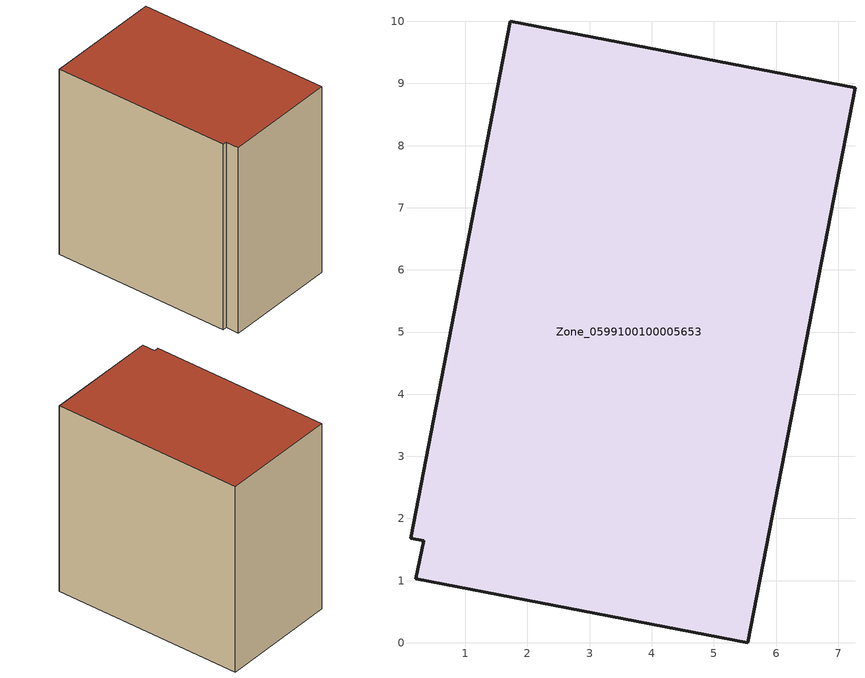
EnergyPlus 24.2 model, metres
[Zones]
Zone_0599100100005653
 floor ground (C_G): 0.2,1.03 0.33,1.64 0.12,1.69 1.73,10 7.27,8.93 5.55,0 z0
 wall outside (C_F): 5.55,0 7.27,8.93 1.73,10 0.12,1.69 0.33,1.64 0.2,1.03 5.55,0 z0:9.21
 roof outside (C_R): 0.33,1.64 0.2,1.03 5.55,0 7.27,8.93 1.73,10 0.12,1.69 z9.21
[BUILDING]
Pand.0599100100005653: North Axis=0; Terrain=City; Loads Convergence Tolerance Value=0.04; Temperature Convergence Tolerance Value=0.4; Solar Distribution=FullExterior; Maximum Number of Warmup Days=25; Minimum Number of Warmup Days=1
[Site:Location]
Rotterdam.The.Hague.AP_ZH_NLD Design_Conditions: Latitude=51.96; Longitude=4.45; Time Zone=1; Elevation=-4.5
[SITE:GROUNDTEMPERATURE:BUILDINGSURFACE]
18, 18, 18, 18, 18, 18, 18, 18, 18, 18, 18, 18
[MATERIAL] Thermal Absorptance=0.9; Solar Absorptance=0.7; Visible Absorptance=0.7
Name | Roughness | Thickness | Conductivity | Density | Specific Heat
G.TC.2006-2014 | MediumSmooth | 0.15 | 0.06 | 540 | 1210
F.TC.2006-2014 | Rough | 0.3 | 0.12 | 1920 | 840
R.TC.2006-2014 | MediumRough | 0.2 | 0.08 | 1500 | 1000
[CONSTRUCTION]
C_G: G.TC.2006-2014
C_F: F.TC.2006-2014
C_R: R.TC.2006-2014
[ZONE]
Zone_0599100100005653: Type=1; Multiplier=1; Ceiling Height=Autocalculate; Volume=Autocalculate; Floor Area=autocalculate; Part of Total Floor Area=Yes
[ZONEINFILTRATION:DESIGNFLOWRATE]
Infil_Zone_0599100100005653: Zone or ZoneList or Space or SpaceList=Zone_0599100100005653; Schedule=AlwaysOn; Design Flow Rate Calculation Method=Flow/Area; Flow Rate per Floor Area=0.0015; Constant Term Coefficient=1; Temperature Term Coefficient=0; Velocity Term Coefficient=0; Velocity Squared Term Coefficient=0
[HVACTEMPLATE:ZONE:IDEALLOADSAIRSYSTEM]
Zone_0599100100005653: Maximum Heating Supply Air Temperature=50; Minimum Cooling Supply Air Temperature=13; Maximum Heating Supply Air Humidity Ratio=0.0156; Minimum Cooling Supply Air Humidity Ratio=0.0077; Heating Limit=NoLimit; Cooling Limit=NoLimit; Dehumidification Control Type=ConstantSensibleHeatRatio; Cooling Sensible Heat Ratio=0.7; Dehumidification Setpoint=60; Humidification Control Type=None; Humidification Setpoint=30; Outdoor Air Method=None; Outdoor Air Flow Rate per Person=0.00944; Outdoor Air Flow Rate per Zone Floor Area=0; Outdoor Air Flow Rate per Zone=0; Demand Controlled Ventilation Type=None; Outdoor Air Economizer Type=NoEconomizer; Heat Recovery Type=None; Sensible Heat Recovery Effectiveness=0.7; Latent Heat Recovery Effectiveness=0.65
[ZONECONTROL:THERMOSTAT]
ThermostatControl_Zone_0599100100005653: Zone or ZoneList=Zone_0599100100005653; Control Type Schedule=DualSetpointControlType; Control 1=Thermostat_Zone_0599100100005653; Temperature Difference Between Cutout And Setpoint=0
[THERMOSTATSETPOINT:DUALSETPOINT]
Thermostat_Zone_0599100100005653: Heating Setpoint Temperature Schedule=HeatingSetpoint_Zone_0599100100005653; Cooling Setpoint Temperature Schedule=CoolingSetpoint_Zone_0599100100005653
[SCHEDULE:COMPACT]
HeatingSetpoint_Zone_0599100100005653: Through: 12/31, For: AllDays, Until: 24:00, 21
CoolingSetpoint_Zone_0599100100005653: Through: 12/31, For: AllDays, Until: 24:00, 24
DualSetpointControlType: Through: 12/31, For: AllDays, Until: 24:00, 4
AlwaysOn: Through: 12/31, For: AllDays, Until: 24:00, 1
